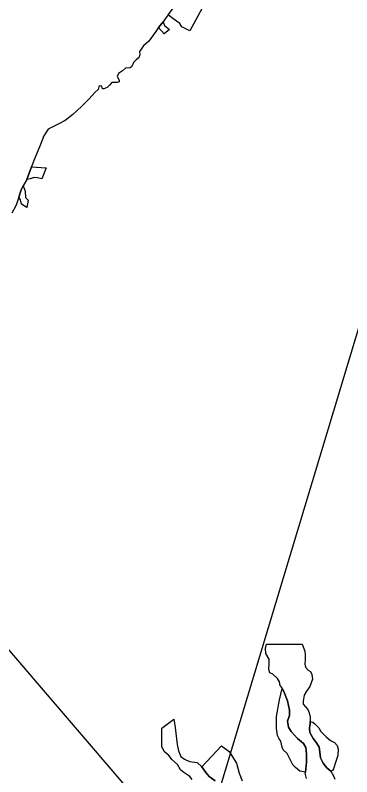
# Model space of a CAD drawing. Header units: inches. Extents: x 288635 to 1232953, y 676945 to 1655780.
# Drawn here: x 426022 to 440498, y 881761 to 914513 of the extents above; entities that cross this region are included whole.
import ezdxf

# ---------------------------------------------------------------- set-up
doc = ezdxf.new("R2010")
doc.units = ezdxf.units.IN
doc.header["$MEASUREMENT"] = 0
doc.layers.add('Images', color=7, linetype='Continuous')
picture_1 = doc.add_image_def('image13.jpg', size_in_pixel=(2536, 3725))
picture_2 = doc.add_image_def('image14.jpg', size_in_pixel=(2572, 3729))

msp = doc.modelspace()

# ---------------------------------------------------------------- linework, layer by layer
at = {"color": 1}
for points in [[(434426.2022, 915493.3145), (433537.2004, 913838.0779), (433185.8331, 914011.6449), (433108.1641, 914152.0192), (432960.6911, 914259.9305), (432741.5337, 914420.2958), (432599.3615, 914524.3283), (432740.0162, 914710.0986), (433024.4967, 915106.3393), (433344.5374, 915614.3404), (433497.699, 915882.3732), (433592.2339, 915836.2152), (433702.3008, 915819.2819), (433960.5346, 915802.3485), (434096.0015, 915734.615), (434235.7018, 915586.4481), (434426.2022, 915493.3145)], [(432656.6653, 913905.8114), (432428.0649, 913711.0776), (432190.1031, 913982.6068), (432379.3697, 914233.385), (432444.9982, 914070.9117), (432656.6653, 913905.8114)], [(427357.5797, 907951.2633), (427164.5393, 907473.7424), (426981.659, 907514.3825), (426829.2587, 907534.7025), (426661.6183, 907473.7424), (426515.3897, 907443.5144), (426721.7652, 907993.8489), (427357.5797, 907951.2633)], [(426575.2582, 906554.2605), (426514.298, 906244.3799), (426295.8576, 906391.7002), (426245.0575, 906569.5006), (426171.4714, 906681.8969), (426277.2643, 907009.5969), (426367.7952, 907174.5644), (426443.2948, 906948.8243), (426468.578, 906676.1808), (426575.2582, 906554.2605)], [(438556.1195, 882390.2629), (438504.3693, 881952.7385), (438257.2682, 881998.2844), (438073.1178, 882157.0347), (437958.8176, 882277.6849), (437800.0673, 882588.8356), (437717.5171, 882760.2859), (437546.0668, 882925.3862), (437501.6167, 883039.6865), (437444.4666, 883293.687), (437374.6164, 883395.2872), (437298.4163, 883528.6375), (437253.9662, 883839.7881), (437253.9662, 884347.7891), (437387.3165, 885071.6905), (437504.722, 885557.0561), (437575.6776, 885423.029), (437728.0779, 885031.8682), (437819.5181, 884625.4674), (437819.5181, 884396.8669), (437738.2379, 884147.9464), (437778.878, 883893.9459), (437890.6382, 883705.9855), (438159.8788, 883401.1849), (438418.9593, 883192.9045), (438515.4795, 883020.1842), (438551.0395, 882735.7036), (438556.1195, 882390.2629)], [(439669.1935, 882026.0657), (439602.6016, 882004.1821), (439419.7213, 882151.5024), (439367.3318, 882215.7218), (439262.241, 882344.5428), (439155.5607, 882568.0633), (439125.0807, 882811.9038), (439089.5206, 883030.3442), (438982.8404, 883223.3846), (438835.5201, 883411.345), (438688.1998, 883660.2655), (438678.0398, 883848.2258), (438703.4398, 884041.2662), (438706.986, 884140.5583), (438827.1818, 884115.2199), (438913.542, 884039.0197), (439081.1823, 883861.2194), (439162.4625, 883708.8191), (439396.143, 883485.2986), (439584.1033, 883322.7383), (439761.9037, 883241.4581), (439873.6639, 883104.2979), (439914.304, 882951.8975), (439893.984, 882672.497), (439808.8938, 882410.2415), (439710.4686, 882102.2658), (439669.1935, 882026.0657)]]:
    msp.add_lwpolyline(points, close=True, dxfattribs=at)
for points in [[(432599.3615, 914524.3283), (432470.7756, 914354.4978), (432379.3697, 914233.385), (432190.1031, 913982.6068), (432064.3748, 913816.0168), (431772.2742, 913400.0909), (431540.4988, 913196.8905), (431369.0484, 912952.415), (431378.5734, 912803.1897), (431343.6484, 912685.7145), (431216.6481, 912593.6393), (431102.3479, 912479.3391), (431042.0228, 912304.7137), (430962.6476, 912257.0886), (430762.6222, 912231.6886), (430641.972, 912123.7384), (430464.1716, 912012.6132), (430407.0215, 911879.2629), (430489.5717, 911726.8626), (430489.5717, 911644.3124), (430410.1965, 911625.2624), (430178.421, 911615.7374), (430083.1708, 911498.2621), (429972.0456, 911403.0119), (429829.1703, 911342.6868), (429775.1952, 911349.0368), (429746.6202, 911463.3371), (429673.595, 911476.0371), (429616.4449, 911434.762), (429584.5626, 911322.3139), (429462.854, 911205.897), (429192.9784, 910904.2714), (428870.1861, 910586.7707), (428499.7687, 910248.1034), (428166.393, 909988.8112), (427896.5175, 909835.3526), (427441.4333, 909607.8104), (427256.2246, 909332.6432), (427086.8909, 908888.1423), (426822.307, 908269.0161), (426721.7652, 907993.8489), (426515.3897, 907443.5144), (426367.7952, 907174.5644), (426277.2643, 907009.5969), (426171.4714, 906681.8969), (426060.3055, 906337.5539), (425880.3885, 905998.8865)], [(438545.9595, 881689.2215), (438500.2394, 881917.822), (438504.3693, 881952.7385), (438556.1195, 882390.2629), (438551.0395, 882735.7036), (438515.4795, 883020.1842), (438418.9593, 883192.9045), (438159.8788, 883401.1849), (437890.6382, 883705.9855), (437778.878, 883893.9459), (437738.2379, 884147.9464), (437819.5181, 884396.8669), (437819.5181, 884625.4674), (437728.0779, 885031.8682), (437575.6776, 885423.029), (437504.722, 885557.0561), (437484.2374, 885595.7493), (437423.2773, 885682.1095), (437392.7972, 885849.7498), (437306.437, 885986.9101), (437103.2366, 886174.8705), (436976.2364, 886235.8306), (436925.4363, 886378.0709), (436945.7563, 886652.3914), (436945.7563, 886825.1118), (436808.5961, 887058.7922), (436793.356, 887282.3127), (436823.8361, 887465.1931), (438368.1592, 887470.2731), (438479.9194, 887160.3925), (438500.2394, 887007.9921), (438495.1594, 886804.7917), (438484.9994, 886601.5913), (438505.3194, 886474.5911), (438627.2397, 886342.5108), (438723.7599, 886291.7107), (438779.64, 886154.5504), (438810.1201, 885956.43), (438693.2798, 885641.4694), (438545.9595, 885443.349), (438454.5193, 885275.7087), (438413.8793, 885011.5482), (438408.7993, 884884.5479), (438601.8396, 884655.9474), (438667.8798, 884508.6271), (438713.5999, 884325.7468), (438706.986, 884140.5583), (438703.4398, 884041.2662), (438678.0398, 883848.2258), (438688.1998, 883660.2655), (438835.5201, 883411.345), (438982.8404, 883223.3846), (439089.5206, 883030.3442), (439125.0807, 882811.9038), (439155.5607, 882568.0633), (439262.241, 882344.5428), (439367.3318, 882215.7218), (439419.7213, 882151.5024), (439602.6016, 882004.1821), (439709.2819, 881795.9017), (439775.322, 881653.6614)], [(433638.6697, 881638.4214), (433537.0695, 881770.5017), (433277.989, 881948.302), (433135.7487, 882060.0623), (432998.5884, 882283.5827), (432764.908, 882502.0231), (432648.0677, 882659.5035), (432424.5473, 882847.4638), (432333.1071, 883065.9043), (432322.9471, 883482.4651), (432333.1071, 883853.3058), (432841.1081, 884239.3866), (432907.1483, 883878.7059), (432952.8683, 883391.0249), (432983.3484, 883152.2644), (433049.3885, 882872.8639), (433150.9887, 882634.1034), (433303.389, 882522.3432), (433511.6695, 882415.663), (433846.9501, 882375.0229), (434045.0705, 882181.9825), (434222.8709, 881948.302), (434365.1112, 881765.4217), (434619.1117, 881582.5413)], [(434619.1117, 881582.5413), (434365.1112, 881765.4217), (434222.8709, 881948.302), (434045.0705, 882181.9825), (434899.1825, 883090.3024), (435229.3832, 882844.7686), (435542.6505, 882345.2343), (435652.7174, 881913.4334), (435788.1843, 881583.2327)]]:
    msp.add_lwpolyline(points, dxfattribs=at)

# ---------------------------------------------------------------- pictures from other files: only their frames are drawn
at = {"layer": 'Images'}
image = msp.add_image(picture_1, insert=(391267.209, 878287.8968), size_in_units=(40853.2619, 60007.2557), rotation=-16.749123215, dxfattribs=at)
image.dxf.flags = 7
image = msp.add_image(picture_2, insert=(429935.0746, 818726.8844), size_in_units=(41455.3588, 60103.823), rotation=40.68023876, dxfattribs=at)
image.dxf.flags = 7

doc.saveas('drawing.dxf')
